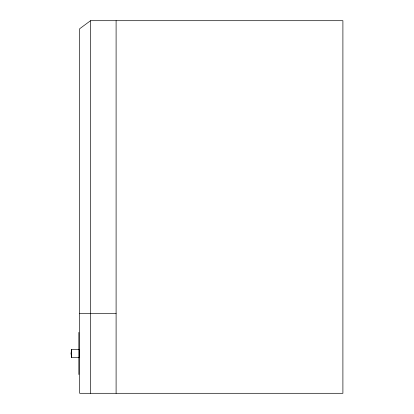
<?xml version="1.0" encoding="UTF-8"?>
<svg xmlns="http://www.w3.org/2000/svg" width="414" height="414" viewBox="0 0 414 414"><rect width="100%" height="100%" fill="white"/><g stroke="black" fill="none" stroke-linecap="round" stroke-linejoin="round"><path stroke-width="0.62" d="M71.55 349.406L71.213 353.452L71.55 357.505M90.552 20.7L79.648 28.757L79.648 393.3L342.901 393.3L342.901 20.7L90.552 20.7L90.552 393.3M79.648 313.605L116.101 313.605M78.841 349.406L79.648 349.406M78.841 357.505L79.648 357.505M116.101 20.7L116.101 393.3M78.841 332.395L78.841 374.515M79.628 349.514L79.628 357.396L71.513 357.396L71.099 353.452L71.513 349.514L79.628 349.514"/></g></svg>
